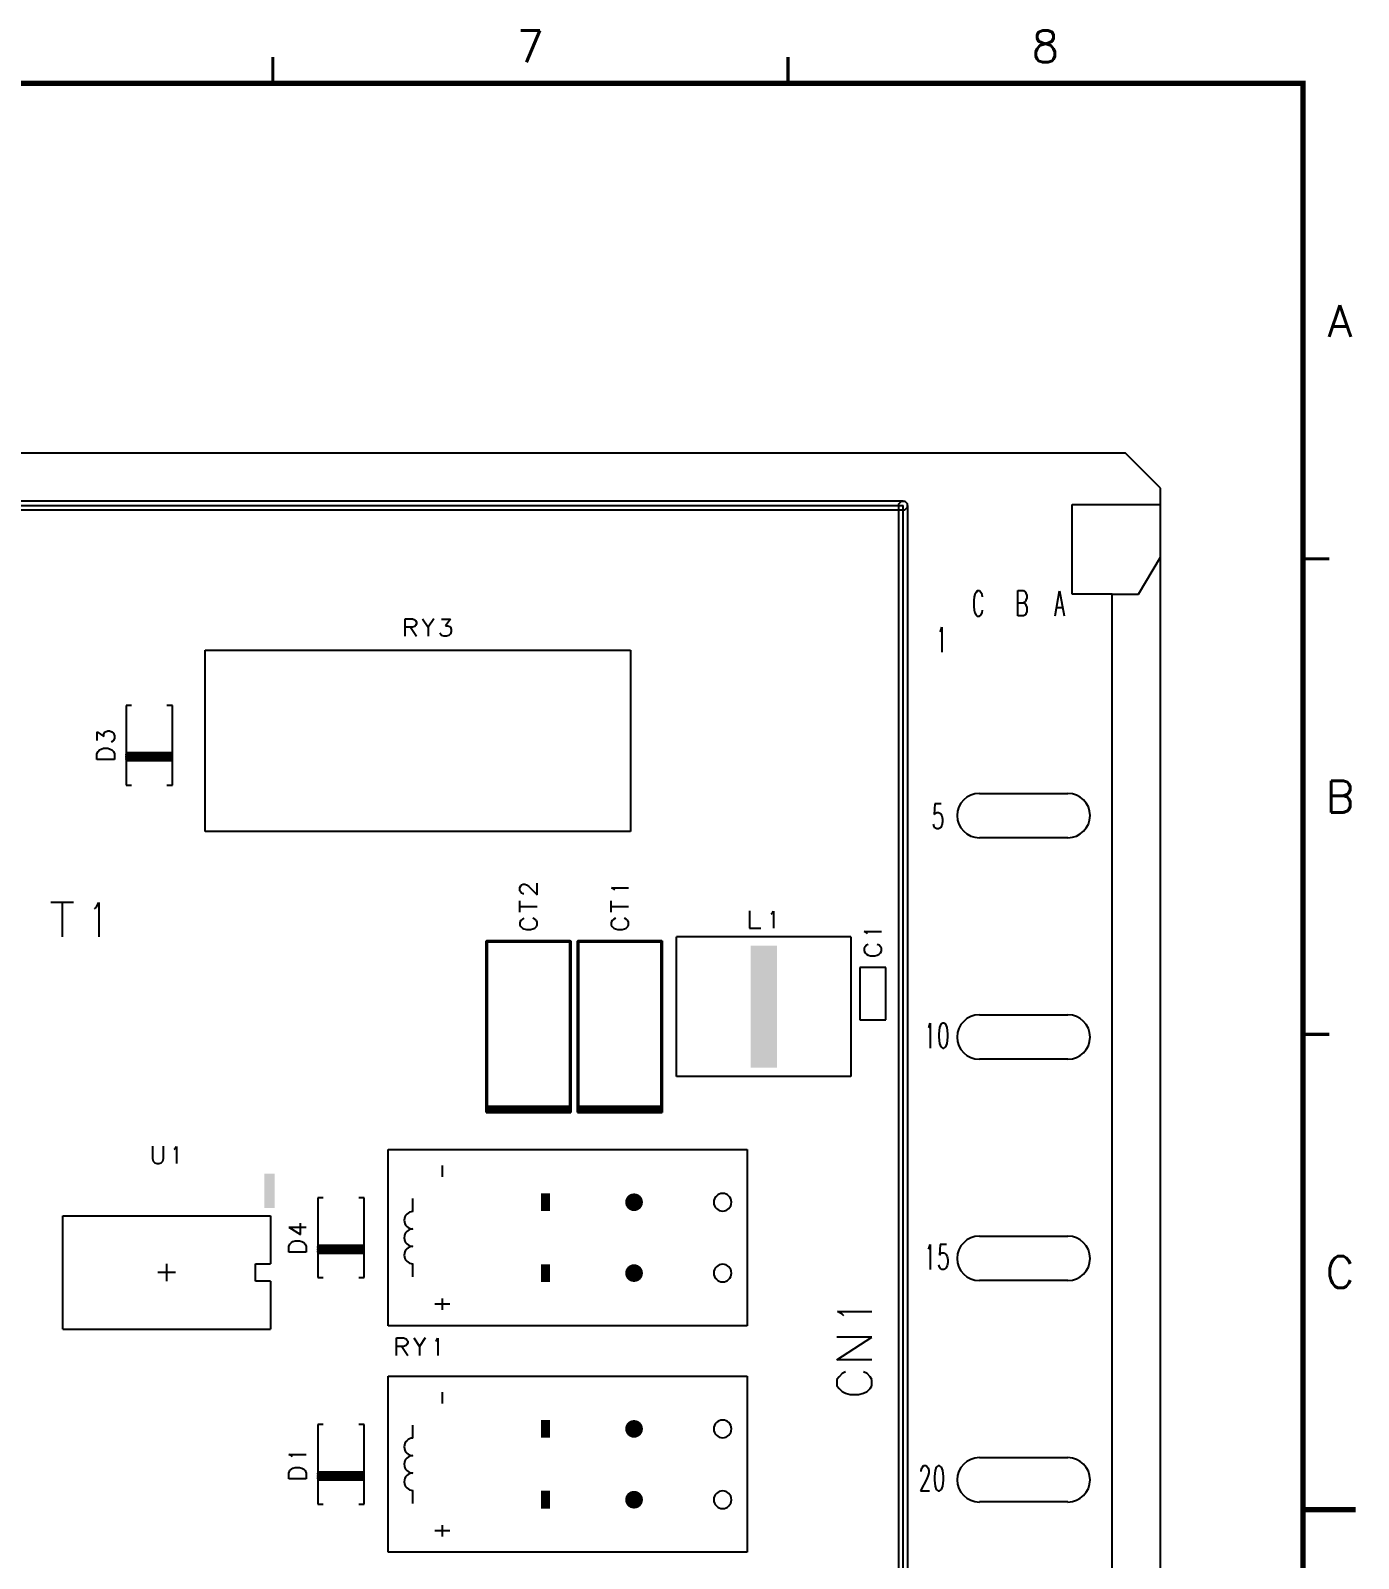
# Model space of a CAD drawing. Extents: x 295 to 953, y 10 to 290.
# Drawn here: x 761.5 to 887.2, y 145.4 to 290 of the extents above; entities that cross this region are included whole.
import ezdxf
from ezdxf.enums import TextEntityAlignment as Align

# ---------------------------------------------------------------- set-up
doc = ezdxf.new("R2010")
doc.units = 0
doc.header["$LTSCALE"] = 5
doc.header["$MEASUREMENT"] = 0
doc.layers.get('0').update_dxf_attribs({"linetype": 'CONTINUOUS', "lineweight": 25})
for name, color, linetype in [('TOP_SILK_GBR', 13, 'CONTINUOUS'), ('문자', 4, 'CONTINUOUS'), ('테두리', 3, 'CONTINUOUS')]:
    doc.layers.add(name, color=color, linetype=linetype)
doc.styles.get("Standard").update_dxf_attribs({"font": 'simplex.shx'})

# ---------------------------------------------------------------- blocks, each defined once
blk = doc.blocks.new('C')
at = {"layer": '테두리'}
blk.add_line((405, 285), (405, 15), dxfattribs=at)
for points, const_width in [([(307.5, 287.5), (307.5, 285)], 0.3), ([(356.25, 287.5), (356.25, 285)], 0.3), ([(15, 285), (15, 15), (405, 15), (405, 285), (15, 285)], 0.5), ([(407.5, 240), (405, 240)], 0.3), ([(407.5, 195), (405, 195)], 0.3), ([(410, 150), (405, 150)], 0.5)]:
    blk.add_lwpolyline(points, dxfattribs=dict(at, const_width=const_width))
at = {"layer": '문자'}
for s, p in [('7', (331.88, 288.5)), ('8', (380.62, 288.5)), ('A', (408.5, 262.5)), ('B', (408.5, 217.5)), ('C', (408.5, 172.5))]:
    blk.add_text(s, height=3, dxfattribs=at).set_placement(p, align=Align.MIDDLE)

msp = doc.modelspace()

# ---------------------------------------------------------------- linework, layer by layer
at = {"layer": 'TOP_SILK_GBR', "color": 7}
for p, q in [((865.18, 250), (505.48, 250)), ((868.48, 246.7), (865.18, 250)), ((868.48, 88.3), (868.48, 246.7)), ((868.48, 88.3), (868.48, 246.7)), ((844.14, 245.46), (533.12, 245.46)), ((533.12, 245.05), (844.14, 245.05)), ((533.12, 244.64), (844.14, 244.64)), ((843.73, 245.21), (843.98, 245.46)), ((843.73, 245.05), (843.73, 245.21)), ((843.73, 89.95), (843.73, 245.05)), ((843.98, 245.46), (844.3, 245.46)), ((844.14, 89.95), (844.14, 245.05)), ((844.14, 244.64), (844.3, 244.64)), ((844.55, 245.21), (844.3, 245.46)), ((844.3, 245.46), (844.55, 245.21)), ((844.3, 244.64), (844.55, 244.89)), ((844.55, 244.89), (844.55, 245.21)), ((844.55, 245.05), (844.55, 89.95)), ((860.13, 236.65), (860.13, 245.13)), ((860.13, 245.13), (868.48, 245.13)), ((866.4, 236.65), (868.48, 240.17)), ((868.48, 94.83), (868.48, 240.17)), ((868.48, 95.31), (868.48, 239.69)), ((850.86, 236.39), (850.81, 236.06)), ((850.81, 236.06), (850.81, 235.48)), ((850.92, 236.61), (850.86, 236.39)), ((851.03, 236.82), (850.92, 236.61)), ((851.14, 236.97), (851.03, 236.82)), ((851.37, 236.97), (851.14, 236.97)), ((851.48, 236.82), (851.37, 236.97)), ((851.6, 236.61), (851.48, 236.82)), ((851.66, 236.39), (851.6, 236.61)), ((854.98, 234.6), (854.98, 236.99)), ((854.98, 236.99), (855.52, 236.99)), ((854.98, 235.83), (855.52, 235.83)), ((855.52, 236.99), (855.7, 236.84)), ((855.7, 235.94), (855.52, 235.83)), ((855.52, 235.83), (855.7, 235.72)), ((855.7, 236.84), (855.76, 236.74)), ((855.76, 236.08), (855.7, 235.94)), ((855.7, 235.72), (855.76, 235.61)), ((855.76, 236.74), (855.83, 236.52)), ((855.83, 236.3), (855.76, 236.08)), ((855.83, 236.52), (855.83, 236.3)), ((858.51, 234.59), (858.93, 236.98)), ((858.93, 236.98), (859.37, 234.59)), ((863.92, 236.65), (860.13, 236.65)), ((863.92, 98.35), (863.92, 236.65)), ((863.92, 236.65), (866.4, 236.65)), ((796.99, 232.68), (796.99, 234.32)), ((796.99, 234.32), (797.68, 234.32)), ((797.68, 234.32), (797.9, 234.22)), ((798.64, 234.32), (799.18, 233.52)), ((799.71, 234.32), (799.18, 233.52)), ((800.44, 234.3), (801.28, 234.3)), ((801.28, 234.3), (800.82, 233.67)), ((850.81, 235.48), (850.86, 235.15)), ((850.86, 235.15), (850.92, 234.9)), ((850.92, 234.9), (851.03, 234.68)), ((851.03, 234.68), (851.14, 234.57)), ((851.14, 234.57), (851.37, 234.57)), ((851.37, 234.57), (851.48, 234.68)), ((851.48, 234.68), (851.6, 234.9)), ((851.6, 234.9), (851.66, 235.15)), ((855.52, 234.6), (854.98, 234.6)), ((855.7, 234.7), (855.52, 234.6)), ((855.76, 234.81), (855.7, 234.7)), ((855.76, 235.61), (855.83, 235.39)), ((855.83, 235.03), (855.76, 234.81)), ((855.83, 235.39), (855.83, 235.03)), ((858.67, 235.39), (859.21, 235.39)), ((797.68, 233.52), (796.99, 233.52)), ((797.52, 233.52), (798.06, 232.68)), ((797.9, 233.6), (797.68, 233.52)), ((797.9, 234.22), (797.98, 234.15)), ((797.98, 233.7), (797.9, 233.6)), ((797.98, 234.15), (798.06, 234)), ((798.06, 233.85), (797.98, 233.7)), ((798.06, 234), (798.06, 233.85)), ((799.18, 233.52), (799.18, 232.68)), ((800.37, 232.83), (800.29, 232.98)), ((800.44, 232.75), (800.37, 232.83)), ((800.82, 233.67), (801.05, 233.67)), ((801.05, 233.67), (801.2, 233.6)), ((801.28, 232.9), (801.13, 232.75)), ((801.2, 233.6), (801.28, 233.52)), ((801.28, 233.52), (801.36, 233.3)), ((801.36, 233.13), (801.28, 232.9)), ((801.36, 233.3), (801.36, 233.13)), ((847.64, 233.1), (847.71, 233.21)), ((847.71, 233.21), (847.81, 233.53)), ((847.81, 233.53), (847.81, 231.18)), ((800.67, 232.68), (800.44, 232.75)), ((800.9, 232.68), (800.67, 232.68)), ((801.13, 232.75), (800.9, 232.68)), ((778.06, 214.19), (778.06, 231.35)), ((778.06, 231.35), (818.32, 231.35)), ((818.32, 231.35), (818.32, 214.19)), ((770.58, 226.13), (770.58, 218.59)), ((771.1, 226.13), (770.58, 226.13)), ((774.98, 226.13), (774.45, 226.13)), ((774.98, 218.59), (774.98, 226.13)), ((767.85, 222.8), (767.85, 223.64)), ((767.85, 223.64), (768.48, 223.18)), ((768.48, 223.41), (768.55, 223.56)), ((768.48, 223.18), (768.48, 223.41)), ((768.55, 223.56), (768.63, 223.64)), ((768.63, 223.64), (768.85, 223.72)), ((768.85, 223.72), (769.03, 223.72)), ((769.03, 223.72), (769.25, 223.64)), ((769.33, 222.73), (769.18, 222.65)), ((769.25, 223.64), (769.4, 223.49)), ((769.4, 222.8), (769.33, 222.73)), ((769.4, 223.49), (769.48, 223.26)), ((769.48, 223.03), (769.4, 222.8)), ((769.48, 223.26), (769.48, 223.03)), ((767.83, 221.54), (767.93, 221.76)), ((767.83, 221), (767.83, 221.54)), ((767.93, 221.76), (768.08, 221.91)), ((768.08, 221.91), (768.23, 221.99)), ((768.23, 221.99), (768.45, 222.07)), ((768.45, 222.07), (768.85, 222.07)), ((768.85, 222.07), (769.08, 221.99)), ((769.08, 221.99), (769.25, 221.91)), ((769.25, 221.91), (769.4, 221.76)), ((769.4, 221.76), (769.48, 221.54)), ((769.48, 221.54), (769.48, 221)), ((774.98, 221.63), (770.58, 221.63)), ((770.58, 221.52), (774.98, 221.52)), ((770.58, 221.42), (770.58, 221.52)), ((774.98, 221.42), (770.58, 221.42)), ((770.58, 221.31), (774.98, 221.31)), ((770.58, 221.21), (770.58, 221.31)), ((774.98, 221.52), (774.98, 221.63)), ((774.98, 221.31), (774.98, 221.42)), ((769.48, 221), (767.83, 221)), ((774.98, 221.21), (770.58, 221.21)), ((770.58, 221.11), (774.98, 221.11)), ((770.58, 221), (770.58, 221.11)), ((774.98, 221), (770.58, 221)), ((770.58, 220.9), (774.98, 220.9)), ((774.98, 221.11), (774.98, 221.21)), ((774.98, 220.9), (774.98, 221)), ((770.58, 218.59), (771.1, 218.59)), ((774.45, 218.59), (774.98, 218.59)), ((851.35, 217.79), (859.73, 217.79)), ((847.13, 216.8), (847.07, 215.79)), ((847.07, 215.79), (847.13, 215.89)), ((847.74, 216.8), (847.13, 216.8)), ((847.13, 215.89), (847.31, 216)), ((847.31, 216), (847.49, 216)), ((847.49, 216), (847.68, 215.89)), ((847.68, 215.89), (847.8, 215.68)), ((847.8, 215.68), (847.87, 215.35)), ((818.32, 214.19), (778.06, 214.19)), ((847.07, 214.66), (847.01, 214.88)), ((847.13, 214.55), (847.07, 214.66)), ((847.31, 214.44), (847.13, 214.55)), ((847.49, 214.44), (847.31, 214.44)), ((847.68, 214.55), (847.49, 214.44)), ((847.8, 214.77), (847.68, 214.55)), ((847.87, 215.1), (847.8, 214.77)), ((847.87, 215.35), (847.87, 215.1)), ((859.73, 213.6), (851.35, 213.6)), ((807.84, 208.9), (807.94, 209.05)), ((807.84, 208.59), (807.84, 208.9)), ((807.94, 208.44), (807.84, 208.59)), ((807.94, 209.05), (808.01, 209.13)), ((808.01, 208.36), (807.94, 208.44)), ((808.01, 209.13), (808.17, 209.2)), ((808.17, 208.29), (808.01, 208.36)), ((808.17, 209.2), (808.32, 209.2)), ((808.24, 208.29), (808.17, 208.29)), ((808.32, 209.2), (808.47, 209.13)), ((808.47, 209.13), (808.71, 208.98)), ((808.71, 208.98), (809.49, 208.21)), ((809.49, 208.21), (809.49, 209.29)), ((816.75, 208.72), (816.53, 208.85)), ((816.53, 208.85), (818.15, 208.85)), ((816.83, 208.63), (816.75, 208.72)), ((763.46, 207.51), (765.6, 207.51)), ((764.53, 207.51), (764.53, 204.21)), ((767.59, 206.86), (767.76, 207.01)), ((767.76, 207.01), (768.02, 207.46)), ((768.02, 207.46), (768.02, 204.21)), ((807.84, 206.56), (807.84, 207.64)), ((807.84, 207.1), (809.49, 207.1)), ((816.5, 206.56), (816.5, 207.64)), ((816.5, 207.1), (818.15, 207.1)), ((807.94, 205.76), (807.84, 205.62)), ((807.84, 205.62), (807.84, 205.33)), ((808.09, 205.91), (807.94, 205.76)), ((808.24, 205.99), (808.09, 205.91)), ((809.27, 205.91), (809.09, 205.99)), ((809.42, 205.76), (809.27, 205.91)), ((809.49, 205.62), (809.42, 205.76)), ((809.49, 205.33), (809.49, 205.62)), ((816.6, 205.76), (816.5, 205.62)), ((816.5, 205.62), (816.5, 205.33)), ((816.75, 205.91), (816.6, 205.76)), ((816.9, 205.99), (816.75, 205.91)), ((817.93, 205.91), (817.75, 205.99)), ((818.08, 205.76), (817.93, 205.91)), ((818.15, 205.62), (818.08, 205.76)), ((818.15, 205.33), (818.15, 205.62)), ((829.58, 206.69), (829.58, 205.04)), ((831.65, 206.36), (831.73, 206.44)), ((831.73, 206.44), (831.86, 206.66)), ((831.86, 206.66), (831.86, 205.04)), ((807.84, 205.33), (807.94, 205.19)), ((807.94, 205.19), (808.09, 205.05)), ((808.09, 205.05), (808.24, 204.98)), ((808.24, 204.98), (808.47, 204.91)), ((808.47, 204.91), (808.86, 204.91)), ((808.86, 204.91), (809.09, 204.98)), ((809.09, 204.98), (809.27, 205.05)), ((809.27, 205.05), (809.42, 205.19)), ((809.42, 205.19), (809.49, 205.33)), ((816.5, 205.33), (816.6, 205.19)), ((816.6, 205.19), (816.75, 205.05)), ((816.75, 205.05), (816.9, 204.98)), ((816.9, 204.98), (817.13, 204.91)), ((817.13, 204.91), (817.53, 204.91)), ((817.53, 204.91), (817.75, 204.98)), ((817.75, 204.98), (817.93, 205.05)), ((817.93, 205.05), (818.08, 205.19)), ((818.08, 205.19), (818.15, 205.33)), ((822.69, 191.01), (822.69, 204.21)), ((839.19, 204.21), (822.69, 204.21)), ((829.58, 205.04), (830.65, 205.04)), ((839.19, 204.21), (839.19, 191.01)), ((840.68, 204.59), (840.45, 204.72)), ((840.45, 204.72), (842.08, 204.72)), ((840.75, 204.51), (840.68, 204.59)), ((804.69, 203.84), (804.66, 203.82)), ((804.66, 203.82), (804.69, 203.84)), ((804.66, 203.82), (804.66, 203.78)), ((804.66, 203.8), (804.66, 203.82)), ((804.66, 188.12), (804.66, 203.8)), ((804.66, 203.78), (804.69, 203.76)), ((804.71, 203.84), (804.69, 203.84)), ((804.69, 203.84), (804.72, 203.84)), ((812.63, 203.84), (804.71, 203.84)), ((804.71, 203.76), (812.63, 203.76)), ((804.72, 203.84), (804.75, 203.82)), ((804.75, 203.8), (804.75, 188.12)), ((812.58, 203.82), (812.61, 203.84)), ((812.58, 203.8), (812.58, 203.82)), ((812.58, 188.12), (812.58, 203.8)), ((812.61, 203.84), (812.64, 203.84)), ((812.63, 203.76), (812.64, 203.76)), ((812.64, 203.84), (812.67, 203.82)), ((812.67, 203.82), (812.64, 203.84)), ((812.64, 203.76), (812.67, 203.78)), ((812.67, 203.78), (812.67, 203.82)), ((812.67, 203.8), (812.67, 188.12)), ((813.35, 203.84), (813.32, 203.82)), ((813.32, 203.82), (813.35, 203.84)), ((813.32, 203.82), (813.32, 203.78)), ((813.32, 203.8), (813.32, 203.82)), ((813.32, 188.12), (813.32, 203.8)), ((813.32, 203.78), (813.35, 203.76)), ((813.37, 203.84), (813.35, 203.84)), ((813.35, 203.84), (813.39, 203.84)), ((821.29, 203.84), (813.37, 203.84)), ((813.37, 203.76), (821.29, 203.76)), ((813.39, 203.84), (813.41, 203.82)), ((813.41, 203.8), (813.41, 188.12)), ((821.24, 203.82), (821.27, 203.84)), ((821.24, 203.8), (821.24, 203.82)), ((821.24, 188.12), (821.24, 203.8)), ((821.27, 203.84), (821.31, 203.84)), ((821.29, 203.76), (821.31, 203.76)), ((821.31, 203.84), (821.33, 203.82)), ((821.33, 203.82), (821.31, 203.84)), ((821.31, 203.76), (821.33, 203.78)), ((821.33, 203.78), (821.33, 203.82)), ((821.33, 203.8), (821.33, 188.12)), ((840.53, 203.29), (840.43, 203.15)), ((840.43, 203.15), (840.43, 202.86)), ((840.43, 202.86), (840.53, 202.72)), ((840.68, 203.44), (840.53, 203.29)), ((840.53, 202.72), (840.68, 202.58)), ((840.83, 203.51), (840.68, 203.44)), ((840.68, 202.58), (840.83, 202.5)), ((840.83, 202.5), (841.05, 202.44)), ((841.45, 202.44), (841.68, 202.5)), ((841.85, 203.44), (841.68, 203.51)), ((841.68, 202.5), (841.85, 202.58)), ((842, 203.29), (841.85, 203.44)), ((841.85, 202.58), (842, 202.72)), ((842.08, 203.15), (842, 203.29)), ((842, 202.72), (842.08, 202.86)), ((842.08, 202.86), (842.08, 203.15)), ((842.49, 201.32), (840.02, 201.32)), ((840.02, 201.32), (840.02, 196.38)), ((841.05, 202.44), (841.45, 202.44)), ((842.49, 196.38), (842.49, 201.32)), ((851.35, 196.84), (859.73, 196.84)), ((840.02, 196.38), (842.49, 196.38)), ((846.53, 195.63), (846.6, 195.73)), ((846.6, 195.73), (846.7, 196.06)), ((846.7, 196.06), (846.7, 193.7)), ((847.57, 195.63), (847.51, 195.05)), ((847.69, 195.95), (847.57, 195.63)), ((847.88, 196.06), (847.69, 195.95)), ((848, 196.06), (847.88, 196.06)), ((848.18, 195.95), (848, 196.06)), ((848.3, 195.63), (848.18, 195.95)), ((848.37, 195.05), (848.3, 195.63)), ((847.51, 195.05), (847.51, 194.72)), ((847.51, 194.72), (847.57, 194.14)), ((847.57, 194.14), (847.69, 193.81)), ((847.69, 193.81), (847.88, 193.7)), ((848, 193.7), (848.18, 193.81)), ((848.18, 193.81), (848.3, 194.14)), ((848.3, 194.14), (848.37, 194.72)), ((848.37, 194.72), (848.37, 195.05)), ((847.88, 193.7), (848, 193.7)), ((859.73, 192.65), (851.35, 192.65)), ((839.19, 191.01), (822.69, 191.01)), ((804.69, 188.17), (804.66, 188.14)), ((804.66, 188.14), (804.69, 188.17)), ((804.66, 188.14), (804.66, 188.11)), ((804.66, 188.12), (804.66, 188.14)), ((804.66, 187.79), (804.66, 188.12)), ((804.66, 188.11), (804.69, 188.08)), ((804.69, 188.08), (804.66, 188.11)), ((804.71, 188.17), (804.69, 188.17)), ((804.69, 188.17), (804.72, 188.17)), ((804.72, 188.08), (804.69, 188.08)), ((812.63, 188.17), (804.71, 188.17)), ((804.71, 188.08), (812.63, 188.08)), ((804.72, 188.17), (804.75, 188.14)), ((804.75, 188.11), (804.72, 188.08)), ((804.75, 188.12), (804.75, 188.11)), ((804.75, 188.12), (804.75, 187.79)), ((812.58, 188.14), (812.61, 188.17)), ((812.58, 188.12), (812.58, 188.14)), ((812.58, 187.79), (812.58, 188.12)), ((812.61, 188.08), (812.58, 188.11)), ((812.61, 188.17), (812.64, 188.17)), ((812.64, 188.08), (812.61, 188.08)), ((812.63, 188.08), (812.64, 188.08)), ((812.67, 188.14), (812.64, 188.17)), ((812.64, 188.17), (812.67, 188.14)), ((812.64, 188.08), (812.67, 188.11)), ((812.67, 188.11), (812.64, 188.08)), ((812.67, 188.11), (812.67, 188.14)), ((812.67, 188.12), (812.67, 188.11)), ((812.67, 188.12), (812.67, 187.79)), ((813.35, 188.17), (813.32, 188.14)), ((813.32, 188.14), (813.35, 188.17)), ((813.32, 188.14), (813.32, 188.11)), ((813.32, 188.12), (813.32, 188.14)), ((813.32, 187.79), (813.32, 188.12)), ((813.32, 188.11), (813.35, 188.08)), ((813.35, 188.08), (813.32, 188.11)), ((813.37, 188.17), (813.35, 188.17)), ((813.35, 188.17), (813.39, 188.17)), ((813.39, 188.08), (813.35, 188.08)), ((821.29, 188.17), (813.37, 188.17)), ((813.37, 188.08), (821.29, 188.08)), ((813.39, 188.17), (813.41, 188.14)), ((813.41, 188.11), (813.39, 188.08)), ((813.41, 188.12), (813.41, 188.11)), ((813.41, 188.12), (813.41, 187.79)), ((821.24, 188.14), (821.27, 188.17)), ((821.24, 188.12), (821.24, 188.14)), ((821.24, 187.79), (821.24, 188.12)), ((821.27, 188.08), (821.24, 188.11)), ((821.27, 188.17), (821.31, 188.17)), ((821.31, 188.08), (821.27, 188.08)), ((821.29, 188.08), (821.31, 188.08)), ((821.33, 188.14), (821.31, 188.17)), ((821.31, 188.17), (821.33, 188.14)), ((821.31, 188.08), (821.33, 188.11)), ((821.33, 188.11), (821.31, 188.08)), ((821.33, 188.11), (821.33, 188.14)), ((821.33, 188.12), (821.33, 188.11)), ((821.33, 188.12), (821.33, 187.79)), ((804.69, 187.84), (804.66, 187.81)), ((804.66, 187.81), (804.69, 187.84)), ((804.66, 187.81), (804.66, 187.78)), ((804.66, 187.79), (804.66, 187.81)), ((804.66, 187.63), (804.66, 187.79)), ((804.66, 187.78), (804.69, 187.75)), ((804.69, 187.75), (804.66, 187.78)), ((804.69, 187.67), (804.66, 187.65)), ((804.66, 187.65), (804.66, 187.61)), ((804.69, 187.59), (804.66, 187.61)), ((804.66, 187.61), (804.69, 187.59)), ((804.71, 187.84), (804.69, 187.84)), ((804.69, 187.84), (804.72, 187.84)), ((804.72, 187.75), (804.69, 187.75)), ((804.71, 187.67), (804.69, 187.67)), ((804.72, 187.59), (804.69, 187.59)), ((812.63, 187.84), (804.71, 187.84)), ((804.71, 187.75), (812.63, 187.75)), ((812.63, 187.67), (804.71, 187.67)), ((804.71, 187.59), (812.63, 187.59)), ((804.72, 187.84), (804.75, 187.81)), ((804.75, 187.78), (804.72, 187.75)), ((804.75, 187.61), (804.72, 187.59)), ((804.75, 187.79), (804.75, 187.78)), ((804.75, 187.79), (804.75, 187.63)), ((804.75, 187.63), (804.75, 187.61)), ((812.58, 187.81), (812.61, 187.84)), ((812.58, 187.79), (812.58, 187.81)), ((812.58, 187.63), (812.58, 187.79)), ((812.61, 187.75), (812.58, 187.78)), ((812.61, 187.59), (812.58, 187.61)), ((812.61, 187.84), (812.64, 187.84)), ((812.64, 187.75), (812.61, 187.75)), ((812.64, 187.59), (812.61, 187.59)), ((812.63, 187.75), (812.64, 187.75)), ((812.63, 187.59), (812.64, 187.59)), ((812.67, 187.81), (812.64, 187.84)), ((812.64, 187.84), (812.67, 187.81)), ((812.67, 187.78), (812.64, 187.75)), ((812.64, 187.75), (812.67, 187.78)), ((812.67, 187.65), (812.64, 187.67)), ((812.64, 187.59), (812.67, 187.61)), ((812.67, 187.61), (812.64, 187.59)), ((812.67, 187.78), (812.67, 187.81)), ((812.67, 187.79), (812.67, 187.78)), ((812.67, 187.79), (812.67, 187.63)), ((812.67, 187.61), (812.67, 187.65)), ((812.67, 187.63), (812.67, 187.61)), ((813.35, 187.84), (813.32, 187.81)), ((813.32, 187.81), (813.35, 187.84)), ((813.32, 187.81), (813.32, 187.78)), ((813.32, 187.79), (813.32, 187.81)), ((813.32, 187.63), (813.32, 187.79)), ((813.32, 187.78), (813.35, 187.75)), ((813.35, 187.75), (813.32, 187.78)), ((813.35, 187.67), (813.32, 187.65)), ((813.32, 187.65), (813.32, 187.61)), ((813.35, 187.59), (813.32, 187.61)), ((813.32, 187.61), (813.35, 187.59)), ((813.37, 187.84), (813.35, 187.84)), ((813.35, 187.84), (813.39, 187.84)), ((813.39, 187.75), (813.35, 187.75)), ((813.37, 187.67), (813.35, 187.67)), ((813.39, 187.59), (813.35, 187.59)), ((821.29, 187.84), (813.37, 187.84)), ((813.37, 187.75), (821.29, 187.75)), ((821.29, 187.67), (813.37, 187.67)), ((813.37, 187.59), (821.29, 187.59)), ((813.39, 187.84), (813.41, 187.81)), ((813.41, 187.78), (813.39, 187.75)), ((813.41, 187.61), (813.39, 187.59)), ((813.41, 187.79), (813.41, 187.78)), ((813.41, 187.79), (813.41, 187.63)), ((813.41, 187.63), (813.41, 187.61)), ((821.24, 187.81), (821.27, 187.84)), ((821.24, 187.79), (821.24, 187.81)), ((821.24, 187.63), (821.24, 187.79)), ((821.27, 187.75), (821.24, 187.78)), ((821.27, 187.59), (821.24, 187.61)), ((821.27, 187.84), (821.31, 187.84)), ((821.31, 187.75), (821.27, 187.75)), ((821.31, 187.59), (821.27, 187.59)), ((821.29, 187.75), (821.31, 187.75)), ((821.29, 187.59), (821.31, 187.59)), ((821.33, 187.81), (821.31, 187.84)), ((821.31, 187.84), (821.33, 187.81)), ((821.33, 187.78), (821.31, 187.75)), ((821.31, 187.75), (821.33, 187.78)), ((821.33, 187.65), (821.31, 187.67)), ((821.31, 187.59), (821.33, 187.61)), ((821.33, 187.61), (821.31, 187.59)), ((821.33, 187.78), (821.33, 187.81)), ((821.33, 187.79), (821.33, 187.78)), ((821.33, 187.79), (821.33, 187.63)), ((821.33, 187.61), (821.33, 187.65)), ((821.33, 187.63), (821.33, 187.61)), ((773.07, 184.41), (773.07, 183.24)), ((774.14, 183.24), (774.14, 184.41)), ((775.14, 184.09), (775.22, 184.16)), ((775.22, 184.16), (775.35, 184.39)), ((775.35, 184.39), (775.35, 182.76)), ((795.38, 184.08), (829.37, 184.08)), ((795.38, 167.42), (795.38, 184.08)), ((829.37, 184.08), (829.37, 167.42)), ((773.07, 183.24), (773.14, 182.99)), ((773.14, 182.99), (773.29, 182.84)), ((773.29, 182.84), (773.53, 182.76)), ((773.53, 182.76), (773.68, 182.76)), ((773.68, 182.76), (773.9, 182.84)), ((773.9, 182.84), (774.05, 182.99)), ((774.05, 182.99), (774.14, 183.24)), ((800.52, 181.5), (800.52, 182.57)), ((788.73, 179.52), (788.73, 171.98)), ((789.25, 179.52), (788.73, 179.52)), ((793.13, 179.52), (792.6, 179.52)), ((793.13, 171.98), (793.13, 179.52)), ((797.73, 178.22), (797.73, 179.46)), ((764.61, 167.09), (764.61, 177.81)), ((764.61, 177.81), (784.25, 177.81)), ((784.25, 177.81), (784.25, 173.28)), ((786, 176.75), (787.63, 176.75)), ((786, 176.75), (787.08, 176.04)), ((787.08, 176.04), (787.08, 177.11)), ((785.98, 174.93), (786.08, 175.15)), ((786.08, 175.15), (786.23, 175.3)), ((786.23, 175.3), (786.38, 175.38)), ((786.38, 175.38), (786.6, 175.46)), ((786.6, 175.46), (787, 175.46)), ((787, 175.46), (787.23, 175.38)), ((787.23, 175.38), (787.4, 175.3)), ((787.4, 175.3), (787.55, 175.15)), ((787.55, 175.15), (787.63, 174.93)), ((793.13, 175.02), (788.73, 175.02)), ((793.13, 174.91), (793.13, 175.02)), ((846.6, 174.78), (846.7, 175.1)), ((846.7, 175.1), (846.7, 172.75)), ((847.63, 175.1), (847.57, 174.09)), ((848.24, 175.1), (847.63, 175.1)), ((851.35, 175.88), (859.73, 175.88)), ((785.98, 174.39), (785.98, 174.93)), ((787.63, 174.39), (785.98, 174.39)), ((787.63, 174.93), (787.63, 174.39)), ((788.73, 174.91), (793.13, 174.91)), ((788.73, 174.81), (788.73, 174.91)), ((793.13, 174.81), (788.73, 174.81)), ((788.73, 174.7), (793.13, 174.7)), ((788.73, 174.6), (788.73, 174.7)), ((793.13, 174.6), (788.73, 174.6)), ((788.73, 174.49), (793.13, 174.49)), ((788.73, 174.39), (788.73, 174.49)), ((793.13, 174.39), (788.73, 174.39)), ((788.73, 174.28), (793.13, 174.28)), ((793.13, 174.7), (793.13, 174.81)), ((793.13, 174.49), (793.13, 174.6)), ((793.13, 174.28), (793.13, 174.39)), ((846.53, 174.67), (846.6, 174.78)), ((847.57, 174.09), (847.63, 174.2)), ((847.63, 174.2), (847.81, 174.31)), ((847.81, 174.31), (847.99, 174.31)), ((847.99, 174.31), (848.18, 174.2)), ((848.18, 174.2), (848.3, 173.98)), ((848.3, 173.98), (848.37, 173.65)), ((848.37, 173.65), (848.37, 173.4)), ((775.25, 172.45), (773.6, 172.45)), ((774.43, 171.62), (774.43, 173.28)), ((782.84, 171.62), (782.84, 173.28)), ((782.84, 173.28), (784.25, 173.28)), ((797.73, 172.04), (797.73, 173.28)), ((847.57, 172.96), (847.51, 173.18)), ((847.63, 172.86), (847.57, 172.96)), ((847.81, 172.75), (847.63, 172.86)), ((847.99, 172.75), (847.81, 172.75)), ((848.18, 172.86), (847.99, 172.75)), ((848.3, 173.07), (848.18, 172.86)), ((848.37, 173.4), (848.3, 173.07)), ((784.25, 171.62), (782.84, 171.62)), ((784.25, 171.62), (784.25, 167.09)), ((788.73, 171.98), (789.25, 171.98)), ((792.6, 171.98), (793.13, 171.98)), ((859.73, 171.69), (851.35, 171.69)), ((801.22, 169.46), (799.82, 169.46)), ((800.52, 168.93), (800.52, 170)), ((838.37, 168.51), (837.92, 168.77)), ((837.92, 168.77), (841.17, 168.77)), ((838.52, 168.34), (838.37, 168.51)), ((764.61, 167.09), (784.25, 167.09)), ((829.37, 167.42), (795.38, 167.42)), ((837.87, 164.2), (841.17, 166.34)), ((841.17, 166.34), (837.87, 166.34)), ((796.17, 164.61), (796.17, 166.26)), ((796.17, 166.26), (796.85, 166.26)), ((796.85, 165.46), (796.17, 165.46)), ((796.69, 165.46), (797.24, 164.61)), ((796.85, 166.26), (797.08, 166.16)), ((797.08, 165.54), (796.85, 165.46)), ((797.08, 166.16), (797.15, 166.09)), ((797.15, 165.64), (797.08, 165.54)), ((797.15, 166.09), (797.24, 165.94)), ((797.24, 165.79), (797.15, 165.64)), ((797.24, 165.94), (797.24, 165.79)), ((797.82, 166.26), (798.35, 165.46)), ((798.89, 166.26), (798.35, 165.46)), ((798.35, 165.46), (798.35, 164.61)), ((799.89, 165.94), (799.97, 166.01)), ((799.97, 166.01), (800.1, 166.24)), ((800.1, 166.24), (800.1, 164.61)), ((841.17, 164.2), (837.87, 164.2)), ((795.38, 162.63), (829.37, 162.63)), ((795.38, 145.97), (795.38, 162.63)), ((829.37, 162.63), (829.37, 145.97)), ((838.07, 162.59), (837.87, 162.32)), ((837.87, 162.32), (837.87, 161.74)), ((838.37, 162.89), (838.07, 162.59)), ((838.67, 163.04), (838.37, 162.89)), ((840.72, 162.89), (840.37, 163.04)), ((841.02, 162.59), (840.72, 162.89)), ((841.17, 162.32), (841.02, 162.59)), ((841.17, 161.74), (841.17, 162.32)), ((800.52, 160.05), (800.52, 161.12)), ((837.87, 161.74), (838.07, 161.46)), ((838.07, 161.46), (838.37, 161.18)), ((838.37, 161.18), (838.67, 161.03)), ((838.67, 161.03), (839.12, 160.9)), ((839.12, 160.9), (839.92, 160.9)), ((839.92, 160.9), (840.37, 161.03)), ((840.37, 161.03), (840.72, 161.18)), ((840.72, 161.18), (841.02, 161.46)), ((841.02, 161.46), (841.17, 161.74)), ((788.73, 158.07), (788.73, 150.53)), ((789.25, 158.07), (788.73, 158.07)), ((793.13, 158.07), (792.6, 158.07)), ((793.13, 150.53), (793.13, 158.07)), ((797.73, 156.78), (797.73, 158.01)), ((786.23, 155.09), (786, 155.22)), ((786, 155.22), (787.63, 155.22)), ((786.3, 155.01), (786.23, 155.09)), ((851.35, 154.93), (859.73, 154.93)), ((785.98, 153.47), (786.08, 153.7)), ((785.98, 152.94), (785.98, 153.47)), ((786.08, 153.7), (786.23, 153.85)), ((786.23, 153.85), (786.38, 153.93)), ((786.38, 153.93), (786.6, 154.01)), ((786.6, 154.01), (787, 154.01)), ((787, 154.01), (787.23, 153.93)), ((787.23, 153.93), (787.4, 153.85)), ((787.4, 153.85), (787.55, 153.7)), ((787.55, 153.7), (787.63, 153.47)), ((787.63, 153.47), (787.63, 152.94)), ((793.13, 153.57), (788.73, 153.57)), ((788.73, 153.46), (793.13, 153.46)), ((788.73, 153.36), (788.73, 153.46)), ((793.13, 153.36), (788.73, 153.36)), ((793.13, 153.46), (793.13, 153.57)), ((793.13, 153.25), (793.13, 153.36)), ((845.83, 153.72), (845.89, 153.93)), ((845.83, 153.61), (845.83, 153.72)), ((845.89, 153.93), (845.95, 154.04)), ((845.95, 154.04), (846.07, 154.19)), ((846.07, 154.19), (846.32, 154.19)), ((846.32, 154.19), (846.44, 154.04)), ((846.44, 154.04), (846.5, 153.93)), ((846.5, 153.93), (846.56, 153.72)), ((846.56, 153.5), (846.5, 153.28)), ((846.56, 153.72), (846.56, 153.5)), ((847.15, 153.72), (847.09, 153.14)), ((847.27, 154.04), (847.15, 153.72)), ((847.46, 154.15), (847.27, 154.04)), ((847.58, 154.15), (847.46, 154.15)), ((847.76, 154.04), (847.58, 154.15)), ((847.88, 153.72), (847.76, 154.04)), ((847.95, 153.14), (847.88, 153.72)), ((787.63, 152.94), (785.98, 152.94)), ((788.73, 153.25), (793.13, 153.25)), ((788.73, 153.15), (788.73, 153.25)), ((793.13, 153.15), (788.73, 153.15)), ((788.73, 153.04), (793.13, 153.04)), ((788.73, 152.94), (788.73, 153.04)), ((793.13, 152.94), (788.73, 152.94)), ((788.73, 152.83), (793.13, 152.83)), ((793.13, 153.04), (793.13, 153.15)), ((793.13, 152.83), (793.13, 152.94)), ((846.38, 152.92), (845.77, 151.79)), ((846.5, 153.28), (846.38, 152.92)), ((847.09, 153.14), (847.09, 152.81)), ((847.09, 152.81), (847.15, 152.23)), ((847.15, 152.23), (847.27, 151.9)), ((847.27, 151.9), (847.46, 151.79)), ((847.58, 151.79), (847.76, 151.9)), ((847.76, 151.9), (847.88, 152.23)), ((847.88, 152.23), (847.95, 152.81)), ((847.95, 152.81), (847.95, 153.14)), ((788.73, 150.53), (789.25, 150.53)), ((792.6, 150.53), (793.13, 150.53)), ((797.73, 150.59), (797.73, 151.82)), ((845.77, 151.79), (846.63, 151.79)), ((847.46, 151.79), (847.58, 151.79)), ((859.73, 150.74), (851.35, 150.74)), ((801.22, 148.01), (799.82, 148.01)), ((800.52, 147.48), (800.52, 148.55)), ((829.37, 145.97), (795.38, 145.97))]:
    msp.add_line(p, q, dxfattribs=at)
for centre, radius, start, end in [((851.35, 215.7), 2.1, 90, 270), ((859.73, 215.7), 2.1, 270, 90), ((851.35, 194.74), 2.1, 90, 270), ((859.73, 194.74), 2.1, 270, 90), ((827.05, 179.1), 0.838, 0, 180), ((797.73, 177.4), 0.825, 90, 270), ((827.05, 179.1), 0.838, 180, 0), ((797.73, 175.75), 0.825, 90, 270), ((851.35, 173.79), 2.1, 90, 270), ((859.73, 173.79), 2.1, 270, 90), ((797.73, 174.1), 0.825, 90, 270), ((827.05, 172.4), 0.838, 0, 180), ((827.05, 172.4), 0.838, 180, 0), ((827.05, 157.65), 0.838, 0, 180), ((827.05, 157.65), 0.838, 180, 0), ((797.73, 155.95), 0.825, 90, 270), ((797.73, 154.3), 0.825, 90, 270), ((851.35, 152.83), 2.1, 90, 270), ((859.73, 152.83), 2.1, 270, 90), ((797.73, 152.65), 0.825, 90, 270), ((827.05, 150.95), 0.838, 0, 180), ((827.05, 150.95), 0.838, 180, 0)]:
    msp.add_arc(centre, radius, start, end, dxfattribs=at)
for points in [[(829.7, 191.84), (829.7, 203.39), (832.18, 191.84), (832.18, 203.39)], [(829.7, 203.39), (829.7, 203.39), (832.18, 203.39), (829.7, 203.39)], [(783.67, 178.56), (783.67, 181.81), (784.66, 178.56), (784.66, 181.81)], [(783.67, 181.81), (783.67, 181.81), (784.66, 181.81), (783.67, 181.81)], [(809.86, 178.26), (809.86, 179.94), (810.7, 178.26), (810.7, 179.94)], [(809.86, 179.94), (809.86, 179.94), (810.7, 179.94), (809.86, 179.94)], [(817.84, 179.27), (817.89, 179.42), (819.49, 179.27), (819.44, 179.42)], [(817.89, 179.42), (817.97, 179.57), (819.44, 179.42), (819.36, 179.57)], [(817.97, 179.57), (818.07, 179.7), (819.36, 179.57), (819.26, 179.7)], [(818.07, 179.7), (818.2, 179.8), (819.26, 179.7), (819.13, 179.8)], [(818.2, 179.8), (818.34, 179.88), (819.13, 179.8), (818.98, 179.88)], [(818.34, 179.88), (818.5, 179.92), (818.98, 179.88), (818.83, 179.92)], [(818.5, 179.92), (818.66, 179.94), (818.83, 179.92), (818.66, 179.94)], [(817.83, 179.1), (817.84, 179.27), (819.5, 179.1), (819.49, 179.27)], [(817.84, 178.94), (817.83, 179.1), (819.49, 178.94), (819.5, 179.1)], [(817.89, 178.78), (817.84, 178.94), (819.44, 178.78), (819.49, 178.94)], [(817.97, 178.64), (817.89, 178.78), (819.36, 178.64), (819.44, 178.78)], [(818.07, 178.51), (817.97, 178.64), (819.26, 178.51), (819.36, 178.64)], [(818.2, 178.41), (818.07, 178.51), (819.13, 178.41), (819.26, 178.51)], [(818.34, 178.33), (818.2, 178.41), (818.98, 178.33), (819.13, 178.41)], [(818.5, 178.28), (818.34, 178.33), (818.83, 178.28), (818.98, 178.33)], [(818.66, 178.26), (818.5, 178.28), (818.66, 178.26), (818.83, 178.28)], [(809.86, 171.56), (809.86, 173.24), (810.7, 171.56), (810.7, 173.24)], [(809.86, 173.24), (809.86, 173.24), (810.7, 173.24), (809.86, 173.24)], [(817.83, 172.4), (817.84, 172.56), (819.5, 172.4), (819.49, 172.56)], [(817.84, 172.23), (817.83, 172.4), (819.49, 172.23), (819.5, 172.4)], [(817.84, 172.56), (817.89, 172.72), (819.49, 172.56), (819.44, 172.72)], [(817.89, 172.08), (817.84, 172.23), (819.44, 172.08), (819.49, 172.23)], [(817.89, 172.72), (817.97, 172.86), (819.44, 172.72), (819.36, 172.86)], [(817.97, 172.86), (818.07, 172.99), (819.36, 172.86), (819.26, 172.99)], [(818.07, 172.99), (818.2, 173.09), (819.26, 172.99), (819.13, 173.09)], [(818.2, 173.09), (818.34, 173.17), (819.13, 173.09), (818.98, 173.17)], [(818.34, 173.17), (818.5, 173.22), (818.98, 173.17), (818.83, 173.22)], [(818.5, 173.22), (818.66, 173.24), (818.83, 173.22), (818.66, 173.24)], [(817.97, 171.93), (817.89, 172.08), (819.36, 171.93), (819.44, 172.08)], [(818.07, 171.8), (817.97, 171.93), (819.26, 171.8), (819.36, 171.93)], [(818.2, 171.7), (818.07, 171.8), (819.13, 171.7), (819.26, 171.8)], [(818.34, 171.62), (818.2, 171.7), (818.98, 171.62), (819.13, 171.7)], [(818.5, 171.58), (818.34, 171.62), (818.83, 171.58), (818.98, 171.62)], [(818.66, 171.56), (818.5, 171.58), (818.66, 171.56), (818.83, 171.58)], [(809.86, 156.81), (809.86, 158.49), (810.7, 156.81), (810.7, 158.49)], [(809.86, 158.49), (809.86, 158.49), (810.7, 158.49), (809.86, 158.49)], [(817.83, 157.65), (817.84, 157.82), (819.5, 157.65), (819.49, 157.82)], [(817.84, 157.49), (817.83, 157.65), (819.49, 157.49), (819.5, 157.65)], [(817.84, 157.82), (817.89, 157.97), (819.49, 157.82), (819.44, 157.97)], [(817.89, 157.97), (817.97, 158.12), (819.44, 157.97), (819.36, 158.12)], [(817.97, 158.12), (818.07, 158.25), (819.36, 158.12), (819.26, 158.25)], [(818.07, 158.25), (818.2, 158.35), (819.26, 158.25), (819.13, 158.35)], [(818.2, 158.35), (818.34, 158.43), (819.13, 158.35), (818.98, 158.43)], [(818.34, 158.43), (818.5, 158.47), (818.98, 158.43), (818.83, 158.47)], [(818.5, 158.47), (818.66, 158.49), (818.83, 158.47), (818.66, 158.49)], [(817.89, 157.33), (817.84, 157.49), (819.44, 157.33), (819.49, 157.49)], [(817.97, 157.19), (817.89, 157.33), (819.36, 157.19), (819.44, 157.33)], [(818.07, 157.06), (817.97, 157.19), (819.26, 157.06), (819.36, 157.19)], [(818.2, 156.96), (818.07, 157.06), (819.13, 156.96), (819.26, 157.06)], [(818.34, 156.88), (818.2, 156.96), (818.98, 156.88), (819.13, 156.96)], [(818.5, 156.83), (818.34, 156.88), (818.83, 156.83), (818.98, 156.88)], [(818.66, 156.81), (818.5, 156.83), (818.66, 156.81), (818.83, 156.83)], [(809.86, 150.11), (809.86, 151.79), (810.7, 150.11), (810.7, 151.79)], [(809.86, 151.79), (809.86, 151.79), (810.7, 151.79), (809.86, 151.79)], [(817.83, 150.95), (817.84, 151.11), (819.5, 150.95), (819.49, 151.11)], [(817.84, 150.78), (817.83, 150.95), (819.49, 150.78), (819.5, 150.95)], [(817.84, 151.11), (817.89, 151.27), (819.49, 151.11), (819.44, 151.27)], [(817.89, 150.63), (817.84, 150.78), (819.44, 150.63), (819.49, 150.78)], [(817.89, 151.27), (817.97, 151.41), (819.44, 151.27), (819.36, 151.41)], [(817.97, 150.48), (817.89, 150.63), (819.36, 150.48), (819.44, 150.63)], [(817.97, 151.41), (818.07, 151.54), (819.36, 151.41), (819.26, 151.54)], [(818.07, 150.35), (817.97, 150.48), (819.26, 150.35), (819.36, 150.48)], [(818.07, 151.54), (818.2, 151.64), (819.26, 151.54), (819.13, 151.64)], [(818.2, 151.64), (818.34, 151.72), (819.13, 151.64), (818.98, 151.72)], [(818.34, 151.72), (818.5, 151.77), (818.98, 151.72), (818.83, 151.77)], [(818.5, 151.77), (818.66, 151.79), (818.83, 151.77), (818.66, 151.79)], [(818.2, 150.25), (818.07, 150.35), (819.13, 150.25), (819.26, 150.35)], [(818.34, 150.17), (818.2, 150.25), (818.98, 150.17), (819.13, 150.25)], [(818.5, 150.13), (818.34, 150.17), (818.83, 150.13), (818.98, 150.17)], [(818.66, 150.11), (818.5, 150.13), (818.66, 150.11), (818.83, 150.13)]]:
    msp.add_solid(points, dxfattribs=at)

# ---------------------------------------------------------------- block references
msp.add_blockref('C', (476.98, 0))

doc.saveas('drawing.dxf')
